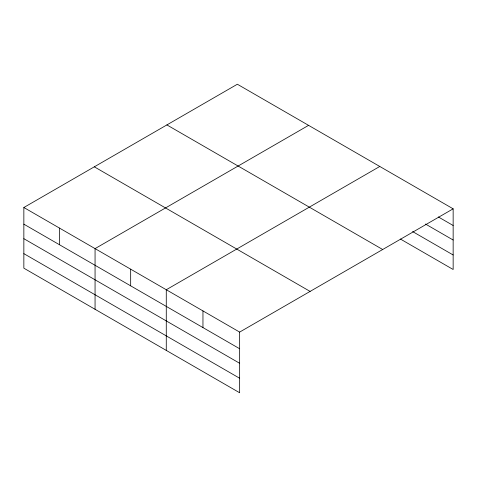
<?xml version="1.0" encoding="UTF-8"?>
<svg xmlns="http://www.w3.org/2000/svg" width="477" height="477" viewBox="0 0 477 477"><rect width="100%" height="100%" fill="white"/><g stroke="black" fill="none" stroke-linecap="round" stroke-linejoin="round"><path stroke-width="0.72" d="M400.376 239.025L453.15 269.493L453.15 208.825L237.355 84.238L23.85 207.507L23.85 268.175L239.645 392.762L239.645 332.093L23.85 207.507M308.565 125.356L95.06 248.618L95.06 309.287M379.781 166.467L166.276 289.736L166.276 350.404M239.645 332.093L453.15 208.825M438.345 216.946L453.15 225.49M425.478 224.035L453.15 240.014M412.605 231.566L453.15 254.974M166.896 124.914L382.691 249.507M94.309 166.825L310.104 291.417M23.85 224.172L239.645 348.759M23.85 238.691L239.645 363.277M23.85 253.651L239.645 378.237M202.958 310.915L202.958 327.58M130.668 269.177L130.668 285.842M59.458 228.06L59.458 244.725"/></g></svg>
